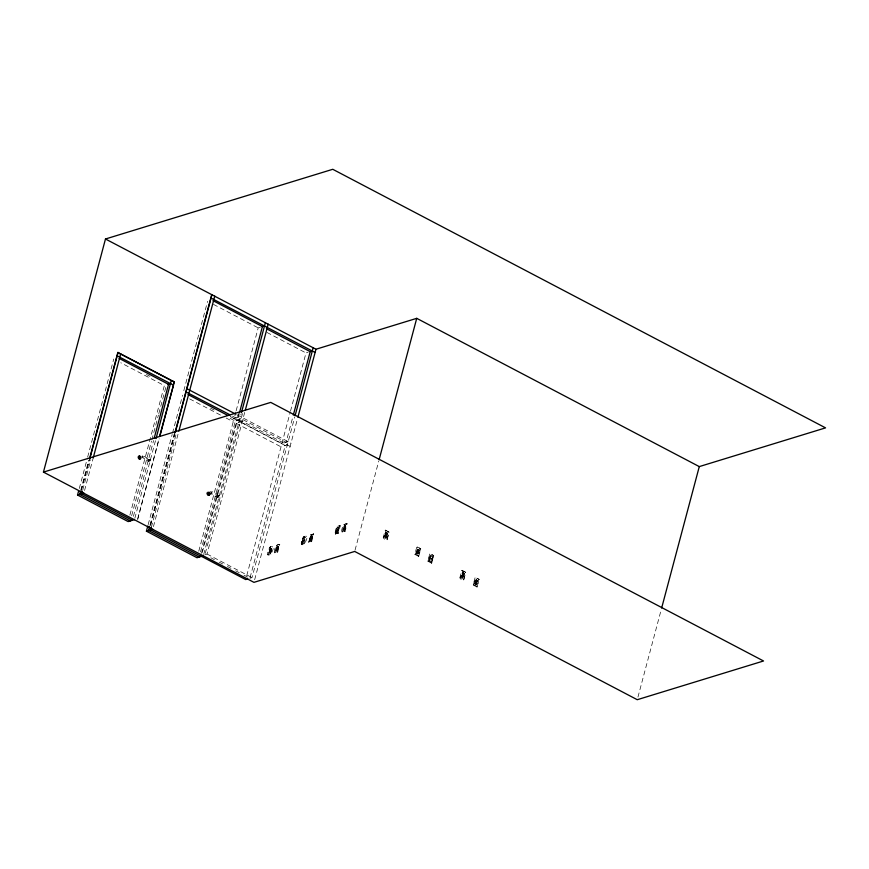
<?xml version="1.0" encoding="UTF-8"?>
<svg xmlns="http://www.w3.org/2000/svg" width="869" height="869" viewBox="0 0 869 869"><rect width="100%" height="100%" fill="white"/><g stroke="black" fill="none" stroke-linecap="round" stroke-linejoin="round"><path stroke-width="0.65" stroke-dasharray="4.34 3.26" d="M276.646 545.33L279.775 544.342L277.732 552.011C271.193 556.736 275.386 542.919 279.775 544.342M310.581 534.891L313.709 533.935L311.667 541.604L308.756 542.495L310.581 534.859L313.709 533.935M343.994 524.68L347.111 523.692L345.069 531.361C338.53 536.075 342.723 522.269 347.111 523.692M384.967 536.673L386.52 537.259A1.336 1.065 72.9 0 0 386.944 535.662L385.51 535.022L386.77 535.684L385.456 536.999L385.923 536.271M386.173 536.684L386.097 536.955M386.607 534.272L386.879 532.925L385.89 533.034L385.847 533.609L387.607 533.186A1.336 1.065 72.9 0 1 387.172 534.783L385.619 534.207A1.336 1.065 72.9 0 1 386.064 532.599L387.422 533.208L386.792 534.478L385.869 534.196A1.336 1.065 72.9 0 1 386.336 532.512M417.131 553.412L417.739 552.923M417.793 550.946C417.674 550.414 419.662 550.631 417.511 549.632L417.478 550.207L419.054 549.805L418.858 550.533L417.891 550.012L418.076 549.295L417.478 550.207M417.576 553.347L417.087 553.596L417.554 552.858L417.717 553.553M418.456 550.805L417.5 550.794A1.336 1.065 72.9 0 1 417.956 549.11M418.38 551.087L417.804 550.577L418.326 550.946M462.112 576.929L463.101 576.429L462.569 576.886M463.318 574.192C462.08 574.17 464.557 574.561 462.927 574.072M475.473 583.979L475.202 583.838A1.336 1.065 72.9 0 1 475.636 582.197M476.125 581.557L476.777 581.122L476.451 582.328M475.908 583.957L476.733 582.893L475.484 582.23L476.907 582.86A1.336 1.065 72.9 0 1 476.484 584.468L474.93 583.881A1.336 1.065 72.9 0 1 475.376 582.273L475.745 582.154M476.473 584.489C473.312 583.631 477.19 584.066 475.777 583.653M476.494 581.763L476.733 581.068M270.574 552.586L269.097 552.771L269.803 552.184M277.309 549.762L276.429 550.153M276.907 547.231C279.97 548.165 275.94 548.48 277.635 547.546C276.527 547.709 278.047 545.471 277.244 548.133M343.928 529.949L343.842 529.199M343.95 527.581C345.015 525.854 344.96 526.571 344.233 527.287M271.237 550.12L270.063 549.327L271.095 548.252A1.358 0.652 -62.3 0 1 270.704 549.958L270.053 550.044L270.976 550.359M312.243 535.999A1.358 0.652 -62.3 0 1 311.808 537.629L310.754 537.944A1.358 0.652 -62.3 0 1 311.265 536.303L311.613 536.195M312.232 536.021L310.917 536.13A1.358 0.652 -62.3 0 0 310.505 537.748C313.253 536.933 310.048 537.487 311.308 537.064M311.352 540.083L310.352 538.671C312.275 539.236 310.157 539.497 310.374 539.28M312.004 537.607L310.841 536.825L311.732 535.977L311.569 536.977M343.787 529.036C344.874 530.579 345.286 527.244 343.755 528.417C343.863 529.525 344.548 528.146 343.635 529.786M344.624 526.831L345.308 526.636L344.222 526.668L344.417 525.951L345.102 525.919M344.765 529.797L343.244 529.949A1.358 0.652 -62.3 0 1 343.689 528.352L344.624 527.983M345.417 527.364L344.243 526.571M269.075 552.727A1.358 0.652 -62.3 0 1 269.509 551.109C271.443 550.12 268.543 553.14 269.596 550.989M277.092 549.045L277.135 550.12M277.754 546.568L276.874 547.329L277.961 547.285L277.026 547.687M311.026 538.639L311.613 539.497M267.978 555.009C276.516 533.827 261.308 560.288 270.889 554.107C279.188 538.932 262.286 551.967 272.877 546.427M301.652 544.678C310.19 523.496 294.982 549.958 304.563 543.788C312.862 528.613 295.96 541.648 306.551 536.097M335.238 533.903L338.237 533.457L340.279 525.788L337.183 526.853C334.902 544.124 333.218 524.463 340.213 525.778M79.285 488.497L87.291 458.419M87.639 457.116L113.73 359.049M80.698 490.464L88.703 460.396M81.132 490.398L89.138 460.32M81.404 490.312L89.398 460.244M82.805 489.823L90.8 459.744M84.565 490.485L93.255 457.8M129.894 515.045L164.339 385.608L120.791 362.764M131.654 515.708L151.478 441.18M151.825 439.877L158.44 415.034M158.788 413.731L166.098 386.271M133.413 516.371L153.585 440.54M134.814 518.348L155.692 439.899M137.715 518.597L158.94 438.834M137.628 519.825L159.201 438.758M148.165 524.637L172.171 434.424M172.518 433.11L182.609 395.199M183.815 390.659L207.593 301.304M149.924 525.3L174.278 433.772M150.37 525.234L174.723 433.707M150.63 525.148L174.984 433.62M151.336 527.277L176.385 433.131M153.444 526.625L178.493 432.49M198.773 551.196L233.218 421.747L239.529 419.814M230.546 416.664L234.076 418.51L235.803 412.036M236.151 410.744L258.202 327.863L262.405 326.57M200.533 551.858L235.325 421.107L228.265 417.402M201.402 553.368L236.031 423.225L242.342 421.291M288.182 441.658L281.871 443.592L236.889 419.988L238.617 413.514M202.292 552.521L237.422 420.455L230.361 416.751M239.323 413.34L238.291 417.218L234.76 415.371M203.694 554.487L241.082 413.992M205.269 553.379L240.235 421.932L285.217 445.536L249.903 578.276L243.983 575.18M242.473 413.514L241.104 418.695L286.086 442.299L292.972 416.403M204.921 554.683L207.018 554.031L244.928 411.58M246.731 575.669L281.013 446.829L287.324 444.895M281.871 443.592L290.148 412.514M290.485 411.211L305.997 352.933L308.104 352.293M249.903 578.276L252.01 577.635L294.732 417.044M254.65 579.732L297.546 418.521M270.52 551.663L269.575 551.174L269.52 551.804L270.378 552.195L270.237 550.968M270.368 549.327L271.313 548.665L270.954 549.74L270.444 549.295M270.661 551.142L269.596 552.206M269.727 550.229L271.117 549.382M270.259 549.317L270.639 548.578M270.411 550.229L271.313 548.665M270.063 551.978L270.302 550.946M270.335 551.239L269.379 551.891M270.987 548.763L270.802 549.48L270.965 548.48L270.226 548.697A1.358 0.652 -62.3 0 0 269.727 550.262L271.215 549.99M269.705 552.065L270.357 552.651A1.358 0.652 -62.3 0 0 270.813 550.979L270.476 550.805A1.358 0.652 -62.3 0 1 270.042 552.434L269.955 552.554M270.889 554.107L270.368 553.564L272.616 546.46M269.977 551.055L271.03 551.554L270.063 551.598M271.693 549.078C268.706 548.806 272.41 549.143 270.9 548.502M274.821 552.901L276.711 545.2M276.223 549.795L277.146 548.85L277.874 549.447L276.331 549.002A1.358 0.652 -62.3 0 0 275.918 550.631L277.211 550.511A1.358 0.652 -62.3 0 0 277.645 548.882L276.679 549.186A1.358 0.652 -62.3 0 0 276.244 550.805M276.288 550.446L276.548 549.827M276.364 549.708L276.733 548.98M276.95 547.97L277.2 547.351M277.026 547.242L277.396 546.503L278.449 547.003M276.657 549.914L276.82 548.947L276.907 549.501M276.896 549.881L277.146 548.85M277.559 547.416L277.798 546.384M277.808 548.263L277.874 548.046A1.358 0.652 -62.3 0 0 278.308 546.416L276.983 546.536A1.358 0.652 -62.3 0 0 276.57 548.154L276.614 548.241M277.732 546.395L277.874 547.622L277.102 547.209M277.732 552.011L277.2 551.467L279.449 544.363M302.173 543.114L302.825 540.692L304.617 540.138L303.976 542.56L302.173 543.114L301.793 541.528L302.825 540.692M302.923 540.279L303.574 537.857L305.367 537.303L304.726 539.736L302.923 540.279L302.542 538.704L303.574 537.857M304.563 543.788L304.031 543.234L306.29 536.13M308.756 542.495L310.646 534.793M311.243 539.356L310.168 540.007L311.428 538.628M310.298 539.301L310.667 538.574M311.602 537.335L310.809 536.912L312.199 535.923M310.222 540.04L311.352 539.975M310.483 539.291L310.95 538.661M310.885 537.563L311.96 537.792L310.972 537.444M310.809 536.912C312.905 536.282 310.32 537.944 311.406 536.075L312.351 536.999L311.004 536.195M311.178 537.715L312.09 536.162L311.808 537.216L310.961 536.836M310.83 539.475L311.08 538.443M311.493 536.999L311.732 535.977M310.917 539.453L311.102 538.726M311.091 540.333L311.145 540.105A1.358 0.652 -62.3 0 0 311.58 538.476L310.266 538.595A1.358 0.652 -62.3 0 0 309.853 540.225L311.059 540.203M311.667 541.604L311.135 541.061L313.383 533.957M335.325 534.348L337.183 526.853M337.639 532.241L338.291 529.808L335.467 531.209L335.847 532.784L337.639 532.241L337.259 530.655L338.291 529.808M338.399 529.406L339.04 526.972L336.216 528.374L336.596 529.96L338.399 529.406L338.019 527.82L339.04 526.972M338.237 533.457L337.704 532.903L339.953 525.799M342.158 532.252L344.048 524.55M343.711 529.058L344.081 528.319M344.363 526.581L344.732 525.854L345.873 526.321M343.766 529.493L344.711 530.014L343.798 529.232M344.243 529.232L344.482 528.2M344.895 526.755L345.145 525.723M344.493 530.079L344.558 529.862A1.358 0.652 -62.3 0 0 344.993 528.233L344.591 527.983A1.358 0.652 -62.3 0 1 344.222 529.677L344.135 529.797M344.374 527.201L345.199 527.429A1.358 0.652 -62.3 0 0 345.645 525.756L344.33 525.875A1.336 0.641 -62.3 0 0 343.907 527.472L344.254 527.668A1.358 0.652 -62.3 0 1 344.678 526.049L345.677 526.777M345.221 526.962L345.08 525.745M345.069 531.361L344.548 530.807L346.796 523.703M355.052 550.142L378.754 461.081M383.218 537.77L385.249 530.123L389.138 532.176L387.063 539.834C379.927 538.997 385.999 535.25 385.749 530.698M385.912 535.38L385.771 536.206L386.77 535.684L385.195 536.086L385.228 535.5C386.249 535.174 386.683 537.618 385.597 535.891L385.793 535.174L385.336 535.977L386.314 536.488L386.499 535.738L385.955 535.478L386.14 536.944M386.466 532.849L385.999 533.501L386.966 534.011L386.618 533.012L385.684 534.348M386.803 533.707L386.455 532.697M386.792 534.478L386.727 533.066M386.748 534.489L386.814 533.914M387.096 539.801L388.856 532.328M420.487 548.926L418.717 556.399L414.795 554.389L416.838 546.71L420.77 548.763M414.85 554.368L415.578 554.053L417.381 547.296M416.718 552.63L418.206 552.999L418.391 552.282L416.718 552.63L417.859 552L417.815 553.053M416.827 552.684L417.435 551.924M416.903 553.347L416.848 553.195A1.358 1.075 72.9 0 1 417.272 551.576A1.336 1.065 72.9 0 0 416.881 553.184L417.761 553.542M417.424 551.772L417.652 552.575M417.272 553.314L417.587 552.076L418.13 552.336L417.935 553.086L416.968 552.575M418.423 551.065L418.619 549.577L418.597 550.609L417.62 550.099M417.967 552.054L418.119 552.825M418.619 549.577L418.771 550.349M418.695 556.432L420.781 548.763L416.838 546.71M433.49 555.747L431.697 563.253L427.809 561.211L429.84 553.542L433.772 555.595L429.84 553.542M427.906 561.168L430.383 554.118M429.134 560.309L429.786 557.887L432.186 559.147L432.382 560.201L431.535 561.57L429.134 560.309L429.786 557.887M429.883 557.485L430.535 555.052L432.936 556.312L433.142 557.366L432.295 558.745L429.883 557.485L430.535 555.052M431.535 561.57L432.186 559.147M432.295 558.745L432.936 556.312M431.697 563.253L433.74 555.584M459.788 577.994L461.863 570.325L465.751 572.367L463.677 580.036C456.29 578.841 462.84 575.973 462.362 570.9M462.558 576.81L462.84 575.604L461.841 575.702L461.808 576.288L463.557 575.854A1.336 1.065 72.9 0 1 463.134 577.451L461.58 576.875M463.036 573.931L463.188 573.106L463.764 573.475L463.579 574.213L462.601 573.703L462.797 572.986L462.46 573.812L464.209 573.388A1.336 1.065 72.9 0 1 463.785 574.985L462.232 574.398A1.336 1.065 72.9 0 1 462.677 572.801M461.776 577.049L461.841 576.831A1.336 1.065 72.9 0 1 462.286 575.191L463.492 575.723M462.254 576.918L463.112 575.941L462.916 576.69L461.95 576.18L462.406 575.376L462.384 576.397M462.438 574.572L462.482 574.398A1.336 1.065 72.9 0 1 462.938 572.714L464.035 573.41L463.84 574.127L462.873 573.616L463.058 572.899M461.591 576.875A1.336 1.065 72.9 0 1 462.015 575.267L463.383 575.886L463.188 576.603L462.21 576.093L462.406 575.376M462.504 573.225L463.492 573.127L463.22 574.409M462.753 577.613L461.656 577.005L462.764 576.668M463.601 573.182L462.905 574.452L463.481 574.387M463.709 580.003L465.469 572.53M478.819 579.536L477.027 587.042L473.138 585L475.18 577.32L479.101 579.373L475.18 577.32M473.236 584.956L475.712 577.907M475.734 583.403C478.287 582.1 474.42 584.229 475.191 582.708L476.19 582.61L475.571 583.577M476.57 581.48L477.396 580.416L476.027 579.786A1.336 1.065 72.9 0 0 475.604 581.404L477.146 581.991A1.336 1.065 72.9 0 0 477.57 580.394L475.821 580.818L475.854 580.242L476.853 580.134L476.777 581.198M475.158 583.295L475.756 582.382L475.995 583.327M475.821 580.818L476.418 579.905L476.657 580.85M475.951 583.61L476.538 583.61L475.571 583.099L475.756 582.382M477.005 580.905L475.788 581.578L476.375 581.404C476.299 578.515 478.004 582.36 476.223 580.622L476.418 579.905M475.604 583.925L475.93 582.686L476.462 582.947L476.277 583.696L475.3 583.186M476.114 583.381L476.299 582.664M477.027 587.042L479.112 579.373M637.955 697.09L661.298 609.343M271.019 550.186L271.03 550.142A1.358 0.652 -62.3 0 0 271.465 548.513L271.139 548.339A1.336 0.641 -62.3 0 1 270.672 549.936M276.798 548.621L278.058 547.894M344.005 529.666L343.603 530.133M267.891 554.552L270.368 553.564M274.734 552.456L277.2 551.467M301.565 544.222L304.031 543.234M308.669 542.05L311.135 541.061M342.071 531.806L344.548 530.807M417.5 550.794L418.695 551.424A1.336 1.065 72.9 0 0 419.227 549.784L417.815 549.382M418.456 550.664L417.837 550.522M463.666 575.061L462.504 574.355A1.358 1.075 72.9 0 1 462.916 572.704M462.33 576.636L463.101 576.429M476.494 581.013L475.951 581.296A1.336 1.065 72.9 0 1 476.299 579.721M476.418 581.22L477.114 580.959M269.955 550.501L270.009 550.457A1.358 0.652 -62.3 0 1 270.498 548.806L271.421 548.426M309.842 540.192L310.939 539.649L310.309 539.921M335.336 533.685L337.704 532.903M208.082 492.929C207.908 498.925 216.902 488.074 207.973 492.908L208.419 492.766M208.821 494.461C209.69 491.278 205.757 494.646 208.929 494.494M462.504 574.355L463.764 573.953M463.025 577.505L461.971 576.766M476.451 583.436L475.484 583.664L476.006 584.022M270.791 551L269.846 551.294A1.358 0.652 -62.3 0 0 269.401 552.901L269.444 552.977M276.766 550.425L276.853 550.316A1.358 0.652 -62.3 0 0 277.32 548.708L277.602 548.828M311.993 537.487L311.45 537.433A1.358 0.652 -62.3 0 0 311.906 535.825L311.906 535.825M310.613 538.78L311.547 538.4M310.722 540.04L310.82 539.931A1.358 0.652 -62.3 0 0 311.254 538.302L311.254 538.302M343.918 527.505A1.358 0.652 -62.3 0 1 344.352 525.875L344.776 525.941M344.95 528.156L344.026 528.537L344.841 528.385M344.287 527.755L345.406 527.233M142.625 455.682L142.494 457.594L149.099 461.037L150.75 460.722L150.424 459.712L142.69 455.66L138.931 456.866L138.899 458.115L139.866 458.397M139.355 456.681C137.508 459.505 144.254 458.397 142.755 455.704M277.168 547.448L278.026 548.198M302.542 538.704L305.367 537.303M301.793 541.528L304.617 540.138M276.961 548.241L276.918 548.263A1.358 0.652 -62.3 0 1 277.33 546.71L278.265 546.329M386.423 533.729L387.541 533.034L386.423 532.447M476.397 580.937L477.396 580.416M139.779 458.43L140.083 457.279L139.268 456.714M150.424 459.712C147.458 458.039 147.078 463.264 150.337 461.037M148.914 461.472L149.218 460.32L148.23 459.799M208.658 494.57L209.233 493.342L208.147 492.853M219.303 495.862C215.512 494.298 216.826 500.109 219.727 496.666C208.658 485.858 208.049 496.471 219.216 497.177M217.793 497.611L218.097 496.471L217.109 495.949M386.14 536.173L385.228 536.629A1.336 1.065 72.9 0 1 385.673 534.989M385.684 536.705L385.282 536.749M462.873 573.616L464.035 573.41L462.797 572.986M462.21 576.093L463.383 575.886L462.134 575.452M148.903 459.592L148.816 460.907M217.782 495.743L217.706 497.057M428.515 560.907L431.687 562.504M473.855 584.696L477.027 586.293M385.782 534.946L385.401 535.054A1.336 1.065 72.9 0 0 384.978 536.673M417.25 550.805L418.543 551.457A1.336 1.065 72.9 0 0 418.967 549.86L419.173 549.642M462.666 572.78L464.155 573.247M234.076 418.51L240.387 416.577M236.889 419.988L243.201 418.054M139.442 457.594L142.592 456.627L149.62 460.309L148.566 460.635M208.321 493.733L211.471 492.766L218.499 496.46L217.446 496.775M208.908 495.428A1.803 1.434 72.9 0 0 209.657 492.625A1.803 1.434 72.9 0 0 207.17 492.919A1.803 1.434 72.9 0 0 208.908 495.428L209.266 495.319M336.216 528.374L338.019 527.82M277.244 546.688L278.417 547.405M344.776 525.951L345.612 525.68M277.428 546.786L278.156 546.568M344.765 526.136L345.493 525.908M271.095 549.208L270.226 548.697M311.873 536.705L311.004 536.01M345.156 527.613L344.33 526.94M270.433 550.729L269.575 550.989L271.03 551.554M276.418 548.893L277.276 548.632M275.907 550.609L276.929 550.501L277.363 549.566L276.581 549.154M310.515 538.747L310.439 538.769A1.358 0.652 -62.3 0 0 309.972 540.464M335.467 531.209L337.259 530.655M343.928 528.504L345.026 529.254M276.766 549.262L277.493 549.034M344.243 528.841L343.559 529.145M311.211 539.182L310.352 538.671L311.689 539.475M311.732 539.073L310.352 538.487M344.624 528.939L343.755 528.243L345.134 528.819M269.803 552.076L270.465 551.858M343.983 529.319L344.645 529.102M277.678 549.903L276.505 549.186M270.313 552.836L269.52 552.097M386.325 533.381L385.847 533.609M387.042 533.696L385.912 534.12L386.694 534.348M387.15 533.751L386.325 533.87M387.063 534.837L385.966 534.25M385.673 535.858L385.195 536.086M385.032 536.825L386.151 537.411M417.804 549.143L417.685 549.175A1.336 1.065 72.9 0 0 417.272 550.794M417.37 550.153L417.956 549.979M417.153 551.848L418.576 552.249A1.336 1.065 72.9 0 1 418.152 553.857L416.599 553.271A1.336 1.065 72.9 0 1 417.033 551.663L418.51 552.119M416.609 553.271L417.88 553.933A1.336 1.065 72.9 0 0 418.304 552.336L418.261 552.184M462.297 574.55L463.014 574.398M462.84 575.604L461.841 575.702M475.712 580.764L476.288 580.59M475.647 581.557L476.885 582.089A1.336 1.065 72.9 0 0 477.298 580.47L476.386 579.656M475.05 583.24L475.636 583.056M475.473 582.208L476.853 582.73M475.289 583.772L476.353 583.381M476.114 584.62L475.006 584.011M139.094 456.757L140.42 457.431L139.605 458.484M344.7 529.71L343.592 529.047M345.145 527.494L344.884 527.211A1.358 0.652 -62.3 0 0 345.319 525.582L345.286 525.582M277.808 548.143L277.537 547.861A1.358 0.652 -62.3 0 0 277.971 546.232L277.906 546.166M213.481 304.389L258.202 327.863M266.935 332.436L305.997 352.933M236.857 414.719L290.996 443.125M232.468 416.11L290.137 446.373M146.437 374.463L149.968 376.32M210.602 408.137L214.143 409.994M189.67 398.904L221.454 415.578M226.157 418.043L233.218 421.747M236.031 423.225L281.013 446.829M385.217 530.123L389.149 532.154M461.819 570.314L465.762 572.356M386.184 532.784L387.259 533.327M430.742 556.106L433.142 557.366M476.147 579.992L477.233 580.535M475.962 580.709L476.929 581.22L476.962 580.188M385.51 535L386.694 535.728A1.336 1.065 72.9 0 1 386.249 537.335M462.123 575.202L463.307 575.93A1.336 1.065 72.9 0 1 462.862 577.537M385.532 535.25L386.607 535.804M475.495 582.458L476.57 583.001M429.981 558.941L432.382 560.201M385.043 536.803L386.401 537.335M416.664 553.401L418.022 553.933M383.957 537.466L387.053 539.095M415.578 554.053L418.717 555.769M460.559 577.657L463.666 579.286M277.07 546.416L278.015 547.09L276.939 548.415M276.44 549.686L277.222 550.099M276.244 549.697L277.396 550.37M276.309 550.131L277.363 550.674M269.412 551.793L270.563 552.467M207.018 554.031L252.01 577.635M210.841 557.779L214.393 559.647M219.118 562.134L222.67 563.992M227.406 566.479L230.958 568.348M235.695 570.824L239.247 572.693M476.592 582.795L476.657 582.936A1.336 1.065 72.9 0 1 476.223 584.544M463.905 573.312L463.959 573.464A1.336 1.065 72.9 0 1 463.525 575.061M304.346 538.15L304.726 539.736M303.596 540.985L303.976 542.56M343.592 530.155A1.358 0.652 -62.3 0 1 344.026 528.526M386.944 535.652A1.358 1.075 72.9 0 1 386.509 537.281M387.335 533.262A1.336 1.065 72.9 0 1 386.911 534.869M206.909 492.995A1.803 1.434 72.9 0 0 208.647 495.504A1.803 1.434 72.9 0 0 209.396 492.701A1.803 1.434 72.9 0 0 206.909 492.995M138.03 456.855A1.803 1.434 72.9 0 0 139.768 459.364A1.803 1.434 72.9 0 0 140.517 456.562A1.803 1.434 72.9 0 0 138.03 456.855M138.29 456.779A1.803 1.434 72.9 0 0 140.028 459.288A1.803 1.434 72.9 0 0 140.778 456.486A1.803 1.434 72.9 0 0 138.29 456.779"/><path stroke-width="1.3" d="M43.45 472.106L270.737 402.401L763.525 660.983L637.259 699.708L354.704 551.446L253.954 582.349L43.45 472.106L105.475 238.997L332.762 169.292L825.55 427.874L699.284 466.599L416.729 318.336L315.979 349.24L105.475 238.997M134.467 519.651L128.156 521.585L77.547 495.037L78.59 491.115M80.35 491.778L79.655 494.385L130.263 520.944M89.485 459.017L117.836 352.488L174.321 381.904L159.896 436.14M89.746 458.941L118.097 352.401M82.457 491.126L81.762 493.744L132.36 520.292M93.255 457.8L120.639 353.965M154.28 437.922L168.543 384.315L119.118 358.376M156.04 438.584L171.247 380.513L174.321 381.904M159.635 436.216L173.463 385.152L116.967 355.725M173.485 384.152L174.061 381.991M203.346 555.791L197.035 557.735L146.427 531.176L147.817 525.951M149.577 526.614L148.534 530.535L199.142 557.083M175.071 432.404L211.699 294.732M175.332 432.317L211.96 294.656M151.336 527.277L150.641 529.884L201.25 556.442M178.84 431.176L214.773 296.133M239.67 412.036L262.405 326.57L264.513 325.918M241.43 412.688L265.371 322.681M245.275 410.277L268.184 324.159M293.32 415.1L310.2 351.652L312.308 351M295.08 415.751L313.166 347.763M297.893 417.229L315.979 349.24M379.101 459.777L416.729 318.336M661.646 608.039L699.284 466.599M210.83 297.969L315.121 352.477M168.13 384.446L170.65 383.674M186.716 388.628L235.684 414.111M185.847 391.865L230.111 414.871M77.547 495.037L83.858 493.103M146.427 531.176L152.748 529.243M247.795 578.928L245.688 579.569L200.706 555.964M212.981 300.631L262.405 326.57M266.403 328.667L310.2 351.652M117.836 352.488L170.074 379.894M187.997 394.526L228.015 415.523"/></g></svg>
